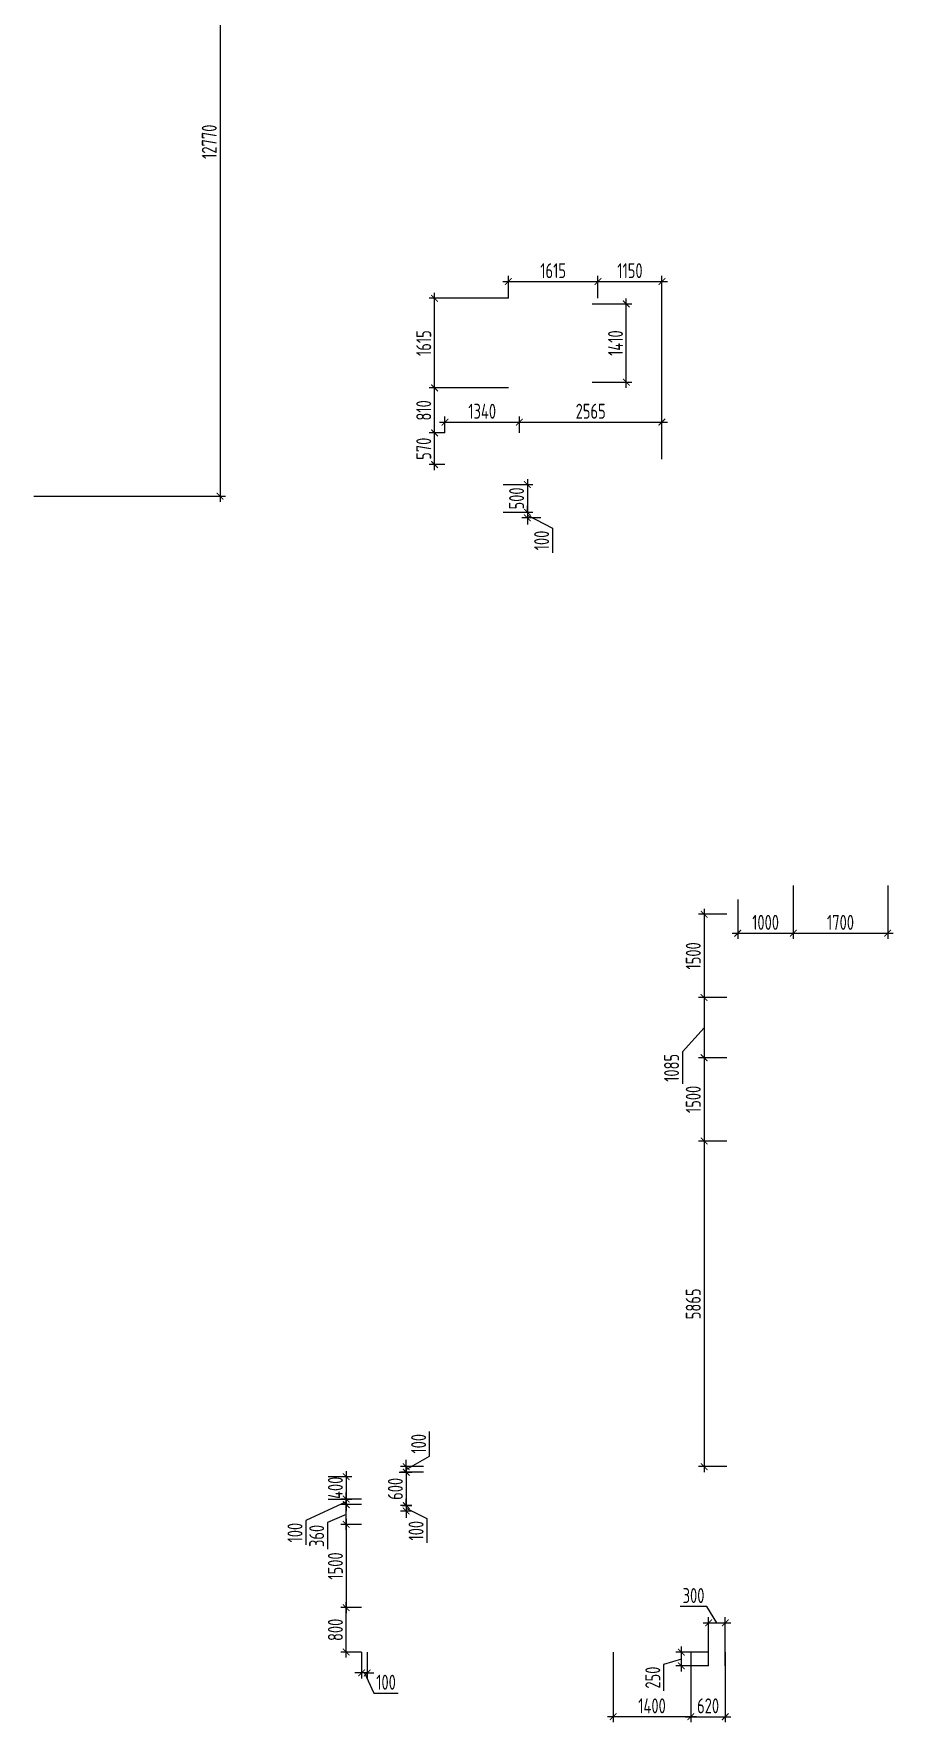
# Model space of a CAD drawing. Header units: millimetres. Extents: x -350007 to 536090, y -888 to 198380.
# Drawn here: x 195355 to 210836, y 60192 to 90606 of the extents above; entities that cross this region are included whole.
import ezdxf

# ---------------------------------------------------------------- set-up
doc = ezdxf.new("R2010")
doc.units = ezdxf.units.MM
doc.layers.add('АР_Размеры нов.', color=15, linetype='Continuous', lineweight=0)
doc.styles.add('ISOCPEUR', font='isocpeur.ttf', dxfattribs={"width": 0.7})
doc.dimstyles.new('R_100', dxfattribs={"dimtxt": 270, "dimasz": 120, "dimexe": 100, "dimexo": 0, "dimgap": 60, "dimtad": 1, "dimdec": 0, "dimrnd": 5, "dimzin": 0, "dimdsep": 46, "dimtxsty": 'ISOCPEUR', "dimblk": 'ARCHTICK', "dimcen": 0, "dimdle": 100, "dimclrd": 256, "dimclre": 256, "dimclrt": 256, "dimadec": 0, "dimazin": 0, "dimtfac": 2, "dimtdec": 0, "dimtofl": 0, "dimtmove": 1, "dimatfit": 3, "dimfxl": 1, "dimtvp": 3, "dimtolj": 1, "dimtzin": 0, "dimarcsym": 0})

# ---------------------------------------------------------------- blocks, each defined once
blk = doc.blocks.new('_ArchTick')
at = {"color": 0, "linetype": 'ByBlock', "const_width": 0.15}
blk.add_lwpolyline([(-0.5, -0.5), (0.5, 0.5)], dxfattribs=at)
blk = doc.blocks.new('*D2573')
at = {"layer": 'АР_Размеры нов.', "lineweight": -2, "ltscale": 100, "transparency": 16777216}
for p, q in [((209036, 75266), (209036, 74305)), ((210736, 75266), (210736, 74305)), ((208936, 74405), (210836, 74405))]:
    blk.add_line(p, q, dxfattribs=at)
at = {"layer": 'АР_Размеры нов.', "lineweight": -2, "ltscale": 100, "transparency": 16777216, "xscale": 120, "yscale": 120, "zscale": 120, "rotation": 180}
blk.add_blockref('_ArchTick', (209036, 74405), dxfattribs=at)
at = {"layer": 'АР_Размеры нов.', "lineweight": -2, "ltscale": 100, "transparency": 16777216, "xscale": 120, "yscale": 120, "zscale": 120}
blk.add_blockref('_ArchTick', (210736, 74405), dxfattribs=at)
at = {"layer": 'АР_Размеры нов.', "ltscale": 100, "transparency": 16777216, "insert": (209886, 74600), "char_height": 270, "attachment_point": 5, "style": 'ISOCPEUR'}
blk.add_mtext('\\A1;1700', dxfattribs=at)
blk = doc.blocks.new('*D2634')
at = {"layer": 'АР_Размеры нов.', "lineweight": -2, "ltscale": 100, "transparency": 16777216}
for p, q in [((207836, 72161), (207329, 72161)), ((207429, 72261), (207429, 70561)), ((207836, 70661), (207329, 70661))]:
    blk.add_line(p, q, dxfattribs=at)
at = {"layer": 'АР_Размеры нов.', "lineweight": -2, "ltscale": 100, "transparency": 16777216, "xscale": 120, "yscale": 120, "zscale": 120}
for p, rotation in [((207429, 72161), 90), ((207429, 70661), 270)]:
    blk.add_blockref('_ArchTick', p, dxfattribs=dict(at, rotation=rotation))
at = {"layer": 'АР_Размеры нов.', "ltscale": 100, "transparency": 16777216, "insert": (207234, 71411), "char_height": 270, "attachment_point": 5, "rotation": 90, "style": 'ISOCPEUR'}
blk.add_mtext('\\A1;1500', dxfattribs=at)
blk = doc.blocks.new('*D2635')
at = {"layer": 'АР_Размеры нов.', "lineweight": -2, "ltscale": 100, "transparency": 16777216}
for p, q in [((207429, 74846), (207429, 73146)), ((207836, 74746), (207329, 74746)), ((207836, 73246), (207329, 73246))]:
    blk.add_line(p, q, dxfattribs=at)
at = {"layer": 'АР_Размеры нов.', "lineweight": -2, "ltscale": 100, "transparency": 16777216, "xscale": 120, "yscale": 120, "zscale": 120}
for p, rotation in [((207429, 74746), 90), ((207429, 73246), 270)]:
    blk.add_blockref('_ArchTick', p, dxfattribs=dict(at, rotation=rotation))
at = {"layer": 'АР_Размеры нов.', "ltscale": 100, "transparency": 16777216, "insert": (207234, 73996), "char_height": 270, "attachment_point": 5, "rotation": 90, "style": 'ISOCPEUR'}
blk.add_mtext('\\A1;1500', dxfattribs=at)
blk = doc.blocks.new('*D2636')
at = {"layer": 'АР_Размеры нов.', "lineweight": -2, "ltscale": 100, "transparency": 16777216}
for p, q in [((201261, 63756), (200883, 63756)), ((200983, 63856), (200983, 62156)), ((201261, 62256), (200883, 62256))]:
    blk.add_line(p, q, dxfattribs=at)
at = {"layer": 'АР_Размеры нов.', "lineweight": -2, "ltscale": 100, "transparency": 16777216, "xscale": 120, "yscale": 120, "zscale": 120}
for p, rotation in [((200983, 63756), 90), ((200983, 62256), 270)]:
    blk.add_blockref('_ArchTick', p, dxfattribs=dict(at, rotation=rotation))
at = {"layer": 'АР_Размеры нов.', "ltscale": 100, "transparency": 16777216, "insert": (200788, 63006), "char_height": 270, "attachment_point": 5, "rotation": 90, "style": 'ISOCPEUR'}
blk.add_mtext('\\A1;1500', dxfattribs=at)
blk = doc.blocks.new('*D2703')
at = {"layer": 'АР_Размеры нов.', "lineweight": -2, "ltscale": 100, "transparency": 16777216}
for p, q in [((208036, 75014), (208036, 74305)), ((209036, 75046), (209036, 74305)), ((207936, 74405), (209136, 74405))]:
    blk.add_line(p, q, dxfattribs=at)
at = {"layer": 'АР_Размеры нов.', "lineweight": -2, "ltscale": 100, "transparency": 16777216, "xscale": 120, "yscale": 120, "zscale": 120, "rotation": 180}
blk.add_blockref('_ArchTick', (208036, 74405), dxfattribs=at)
at = {"layer": 'АР_Размеры нов.', "lineweight": -2, "ltscale": 100, "transparency": 16777216, "xscale": 120, "yscale": 120, "zscale": 120}
blk.add_blockref('_ArchTick', (209036, 74405), dxfattribs=at)
at = {"layer": 'АР_Размеры нов.', "ltscale": 100, "transparency": 16777216, "insert": (208536, 74600), "char_height": 270, "attachment_point": 5, "style": 'ISOCPEUR'}
blk.add_mtext('\\A1;1000', dxfattribs=at)
blk = doc.blocks.new('*D2713')
at = {"layer": 'АР_Размеры нов.', "lineweight": -2, "ltscale": 100, "transparency": 16777216}
for p, q in [((200983, 63656), (200983, 64213)), ((200983, 63935), (200646, 63787)), ((201261, 64113), (200883, 64113)), ((200646, 63787), (200646, 63308)), ((201261, 63756), (200883, 63756))]:
    blk.add_line(p, q, dxfattribs=at)
at = {"layer": 'АР_Размеры нов.', "lineweight": -2, "ltscale": 100, "transparency": 16777216, "xscale": 120, "yscale": 120, "zscale": 120}
for p, rotation in [((200983, 64113), 90), ((200983, 63756), 270)]:
    blk.add_blockref('_ArchTick', p, dxfattribs=dict(at, rotation=rotation))
at = {"layer": 'АР_Размеры нов.', "ltscale": 100, "transparency": 16777216, "insert": (200451, 63548), "char_height": 270, "attachment_point": 5, "rotation": 90, "style": 'ISOCPEUR'}
blk.add_mtext('\\A1;360', dxfattribs=at)
blk = doc.blocks.new('*D2164')
at = {"layer": 'АР_Размеры нов.', "lineweight": -2, "ltscale": 100, "transparency": 16777216}
for p, q in [((205791, 61456), (205791, 60192)), ((207191, 61456), (207191, 60192)), ((207291, 60292), (205691, 60292))]:
    blk.add_line(p, q, dxfattribs=at)
at = {"layer": 'АР_Размеры нов.', "lineweight": -2, "ltscale": 100, "transparency": 16777216, "xscale": 120, "yscale": 120, "zscale": 120, "rotation": 180}
blk.add_blockref('_ArchTick', (205791, 60292), dxfattribs=at)
at = {"layer": 'АР_Размеры нов.', "lineweight": -2, "ltscale": 100, "transparency": 16777216, "xscale": 120, "yscale": 120, "zscale": 120}
blk.add_blockref('_ArchTick', (207191, 60292), dxfattribs=at)
at = {"layer": 'АР_Размеры нов.', "ltscale": 100, "transparency": 16777216, "insert": (206491, 60487), "char_height": 270, "attachment_point": 5, "style": 'ISOCPEUR'}
blk.add_mtext('\\A1;1400', dxfattribs=at)
blk = doc.blocks.new('*D2165')
at = {"layer": 'АР_Размеры нов.', "lineweight": -2, "ltscale": 100, "transparency": 16777216}
for p, q in [((200983, 61356), (200983, 62356)), ((201261, 62256), (200883, 62256)), ((201261, 61456), (200883, 61456))]:
    blk.add_line(p, q, dxfattribs=at)
at = {"layer": 'АР_Размеры нов.', "lineweight": -2, "ltscale": 100, "transparency": 16777216, "xscale": 120, "yscale": 120, "zscale": 120}
for p, rotation in [((200983, 62256), 90), ((200983, 61456), 270)]:
    blk.add_blockref('_ArchTick', p, dxfattribs=dict(at, rotation=rotation))
at = {"layer": 'АР_Размеры нов.', "ltscale": 100, "transparency": 16777216, "insert": (200788, 61856), "char_height": 270, "attachment_point": 5, "rotation": 90, "style": 'ISOCPEUR'}
blk.add_mtext('\\A1;800', dxfattribs=at)
blk = doc.blocks.new('*D2166')
at = {"layer": 'АР_Размеры нов.', "lineweight": -2, "ltscale": 100, "transparency": 16777216}
for p, q in [((207835, 70661), (207329, 70661)), ((207429, 70761), (207429, 64696)), ((207836, 64796), (207329, 64796))]:
    blk.add_line(p, q, dxfattribs=at)
at = {"layer": 'АР_Размеры нов.', "lineweight": -2, "ltscale": 100, "transparency": 16777216, "xscale": 120, "yscale": 120, "zscale": 120}
for p, rotation in [((207429, 70661), 90), ((207429, 64796), 270)]:
    blk.add_blockref('_ArchTick', p, dxfattribs=dict(at, rotation=rotation))
at = {"layer": 'АР_Размеры нов.', "ltscale": 100, "transparency": 16777216, "insert": (207234, 67728), "char_height": 270, "attachment_point": 5, "rotation": 90, "style": 'ISOCPEUR'}
blk.add_mtext('\\A1;5865', dxfattribs=at)
blk = doc.blocks.new('*D2167')
at = {"layer": 'АР_Размеры нов.', "lineweight": -2, "ltscale": 100, "transparency": 16777216}
for p, q in [((207191, 61456), (207191, 60192)), ((207811, 61456), (207811, 60192)), ((207091, 60292), (207911, 60292))]:
    blk.add_line(p, q, dxfattribs=at)
at = {"layer": 'АР_Размеры нов.', "lineweight": -2, "ltscale": 100, "transparency": 16777216, "xscale": 120, "yscale": 120, "zscale": 120, "rotation": 180}
blk.add_blockref('_ArchTick', (207191, 60292), dxfattribs=at)
at = {"layer": 'АР_Размеры нов.', "lineweight": -2, "ltscale": 100, "transparency": 16777216, "xscale": 120, "yscale": 120, "zscale": 120}
blk.add_blockref('_ArchTick', (207811, 60292), dxfattribs=at)
at = {"layer": 'АР_Размеры нов.', "ltscale": 100, "transparency": 16777216, "insert": (207501, 60487), "char_height": 270, "attachment_point": 5, "style": 'ISOCPEUR'}
blk.add_mtext('\\A1;620', dxfattribs=at)
blk = doc.blocks.new('*D2168')
at = {"layer": 'АР_Размеры нов.', "lineweight": -2, "ltscale": 500, "transparency": 16777216}
for p, q in [((202063, 64796), (202063, 63996)), ((201934, 64696), (202163, 64696)), ((201993, 64096), (202163, 64096))]:
    blk.add_line(p, q, dxfattribs=at)
at = {"layer": 'АР_Размеры нов.', "lineweight": -2, "ltscale": 500, "transparency": 16777216, "xscale": 120, "yscale": 120, "zscale": 120}
for p, rotation in [((202063, 64696), 90), ((202063, 64096), 270)]:
    blk.add_blockref('_ArchTick', p, dxfattribs=dict(at, rotation=rotation))
at = {"layer": 'АР_Размеры нов.', "lineweight": 13, "ltscale": 500, "transparency": 16777216, "insert": (201868, 64396), "char_height": 270, "attachment_point": 5, "rotation": 90, "style": 'ISOCPEUR'}
blk.add_mtext('\\A1;600', dxfattribs=at)
blk = doc.blocks.new('*D2169')
at = {"layer": 'АР_Размеры нов.', "lineweight": -2, "ltscale": 500, "transparency": 16777216}
for p, q in [((207511, 61456), (206919, 61456)), ((207019, 61106), (207019, 61556)), ((207019, 61331), (206700, 61235)), ((206700, 61235), (206700, 60756)), ((207511, 61206), (206919, 61206))]:
    blk.add_line(p, q, dxfattribs=at)
at = {"layer": 'АР_Размеры нов.', "lineweight": -2, "ltscale": 500, "transparency": 16777216, "xscale": 120, "yscale": 120, "zscale": 120}
for p, rotation in [((207019, 61456), 90), ((207019, 61206), 270)]:
    blk.add_blockref('_ArchTick', p, dxfattribs=dict(at, rotation=rotation))
at = {"layer": 'АР_Размеры нов.', "lineweight": 13, "ltscale": 500, "transparency": 16777216, "insert": (206505, 60996), "char_height": 270, "attachment_point": 5, "rotation": 90, "style": 'ISOCPEUR'}
blk.add_mtext('\\A1;250', dxfattribs=at)
blk = doc.blocks.new('*D2170')
at = {"layer": 'АР_Размеры нов.', "lineweight": -2, "ltscale": 500, "transparency": 16777216}
for p, q in [((207479, 62279), (207000, 62279)), ((207661, 61983), (207479, 62279)), ((207511, 61206), (207511, 62083)), ((207811, 61206), (207811, 62083)), ((207411, 61983), (207911, 61983))]:
    blk.add_line(p, q, dxfattribs=at)
at = {"layer": 'АР_Размеры нов.', "lineweight": -2, "ltscale": 500, "transparency": 16777216, "xscale": 120, "yscale": 120, "zscale": 120, "rotation": 180}
blk.add_blockref('_ArchTick', (207511, 61983), dxfattribs=at)
at = {"layer": 'АР_Размеры нов.', "lineweight": -2, "ltscale": 500, "transparency": 16777216, "xscale": 120, "yscale": 120, "zscale": 120}
blk.add_blockref('_ArchTick', (207811, 61983), dxfattribs=at)
at = {"layer": 'АР_Размеры нов.', "lineweight": 13, "ltscale": 500, "transparency": 16777216, "insert": (207239, 62474), "char_height": 270, "attachment_point": 5, "style": 'ISOCPEUR'}
blk.add_mtext('\\A1;300', dxfattribs=at)
blk = doc.blocks.new('*D2171')
at = {"layer": 'АР_Размеры нов.', "lineweight": -2, "ltscale": 500, "transparency": 16777216}
for p, q in [((200659, 64616), (201083, 64616)), ((200983, 64716), (200983, 64113)), ((200659, 64213), (201083, 64213))]:
    blk.add_line(p, q, dxfattribs=at)
at = {"layer": 'АР_Размеры нов.', "lineweight": -2, "ltscale": 500, "transparency": 16777216, "xscale": 120, "yscale": 120, "zscale": 120}
for p, rotation in [((200983, 64616), 90), ((200983, 64213), 270)]:
    blk.add_blockref('_ArchTick', p, dxfattribs=dict(at, rotation=rotation))
at = {"layer": 'АР_Размеры нов.', "lineweight": 13, "ltscale": 500, "transparency": 16777216, "insert": (200788, 64415), "char_height": 270, "attachment_point": 5, "rotation": 90, "style": 'ISOCPEUR'}
blk.add_mtext('\\A1;400', dxfattribs=at)
blk = doc.blocks.new('*D2172')
at = {"layer": 'АР_Размеры нов.', "lineweight": -2, "ltscale": 500, "transparency": 16777216}
for p, q in [((202063, 64096), (202063, 64216)), ((202163, 64096), (201963, 64096)), ((202163, 63996), (201963, 63996)), ((202063, 64096), (202063, 63996)), ((202063, 64046), (202436, 63863)), ((202063, 63996), (202063, 63876)), ((202436, 63863), (202436, 63422))]:
    blk.add_line(p, q, dxfattribs=at)
at = {"layer": 'АР_Размеры нов.', "lineweight": -2, "ltscale": 500, "transparency": 16777216, "xscale": 120, "yscale": 120, "zscale": 120}
for p, rotation in [((202063, 64096), 270), ((202063, 63996), 90)]:
    blk.add_blockref('_ArchTick', p, dxfattribs=dict(at, rotation=rotation))
at = {"layer": 'АР_Размеры нов.', "lineweight": 13, "ltscale": 500, "transparency": 16777216, "insert": (202241, 63642), "char_height": 270, "attachment_point": 5, "rotation": 90, "style": 'ISOCPEUR'}
blk.add_mtext('\\A1;100', dxfattribs=at)
blk = doc.blocks.new('*D2173')
at = {"layer": 'АР_Размеры нов.', "lineweight": -2, "ltscale": 500, "transparency": 16777216}
for p, q in [((202482, 64987), (202482, 65428)), ((202374, 64796), (201963, 64796)), ((202063, 64746), (202482, 64987)), ((202063, 64796), (202063, 64916)), ((202063, 64696), (202063, 64796)), ((202374, 64696), (201963, 64696)), ((202063, 64696), (202063, 64576))]:
    blk.add_line(p, q, dxfattribs=at)
at = {"layer": 'АР_Размеры нов.', "lineweight": -2, "ltscale": 500, "transparency": 16777216, "xscale": 120, "yscale": 120, "zscale": 120}
for p, rotation in [((202063, 64796), 270), ((202063, 64696), 90)]:
    blk.add_blockref('_ArchTick', p, dxfattribs=dict(at, rotation=rotation))
at = {"layer": 'АР_Размеры нов.', "lineweight": 13, "ltscale": 500, "transparency": 16777216, "insert": (202287, 65208), "char_height": 270, "attachment_point": 5, "rotation": 90, "style": 'ISOCPEUR'}
blk.add_mtext('\\A1;100', dxfattribs=at)
blk = doc.blocks.new('*D2174')
at = {"layer": 'АР_Размеры нов.', "lineweight": -2, "ltscale": 500, "transparency": 16777216}
for p, q in [((207429, 73346), (207429, 72061)), ((207836, 73246), (207329, 73246)), ((207429, 72703), (207038, 72265)), ((207038, 72265), (207038, 71692)), ((207836, 72161), (207329, 72161))]:
    blk.add_line(p, q, dxfattribs=at)
at = {"layer": 'АР_Размеры нов.', "lineweight": -2, "ltscale": 500, "transparency": 16777216, "xscale": 120, "yscale": 120, "zscale": 120}
for p, rotation in [((207429, 73246), 90), ((207429, 72161), 270)]:
    blk.add_blockref('_ArchTick', p, dxfattribs=dict(at, rotation=rotation))
at = {"layer": 'АР_Размеры нов.', "lineweight": 13, "ltscale": 500, "transparency": 16777216, "insert": (206843, 71979), "char_height": 270, "attachment_point": 5, "rotation": 90, "style": 'ISOCPEUR'}
blk.add_mtext('\\A1;1085', dxfattribs=at)
blk = doc.blocks.new('*D2175')
at = {"layer": 'АР_Размеры нов.', "lineweight": -2, "ltscale": 500, "transparency": 16777216}
for p, q in [((201261, 64213), (200883, 64213)), ((200983, 64213), (200983, 64333)), ((200983, 64213), (200983, 64113)), ((200983, 64163), (200255, 63828)), ((201261, 64113), (200883, 64113)), ((200983, 64113), (200983, 63993)), ((200255, 63828), (200255, 63387))]:
    blk.add_line(p, q, dxfattribs=at)
at = {"layer": 'АР_Размеры нов.', "lineweight": -2, "ltscale": 500, "transparency": 16777216, "xscale": 120, "yscale": 120, "zscale": 120}
for p, rotation in [((200983, 64213), 270), ((200983, 64113), 90)]:
    blk.add_blockref('_ArchTick', p, dxfattribs=dict(at, rotation=rotation))
at = {"layer": 'АР_Размеры нов.', "lineweight": 13, "ltscale": 500, "transparency": 16777216, "insert": (200060, 63607), "char_height": 270, "attachment_point": 5, "rotation": 90, "style": 'ISOCPEUR'}
blk.add_mtext('\\A1;100', dxfattribs=at)
blk = doc.blocks.new('*D2474')
at = {"layer": 'АР_Размеры нов.', "lineweight": -2, "ltscale": 500, "transparency": 16777216}
for p, q in [((201261, 61456), (201261, 60981)), ((201361, 61456), (201361, 60981)), ((201261, 61081), (201141, 61081)), ((201361, 61081), (201261, 61081)), ((201311, 61081), (201479, 60718)), ((201361, 61081), (201481, 61081)), ((201479, 60718), (201920, 60718))]:
    blk.add_line(p, q, dxfattribs=at)
at = {"layer": 'АР_Размеры нов.', "lineweight": -2, "ltscale": 500, "transparency": 16777216, "xscale": 120, "yscale": 120, "zscale": 120}
blk.add_blockref('_ArchTick', (201261, 61081), dxfattribs=at)
at = {"layer": 'АР_Размеры нов.', "lineweight": -2, "ltscale": 500, "transparency": 16777216, "xscale": 120, "yscale": 120, "zscale": 120, "rotation": 180}
blk.add_blockref('_ArchTick', (201361, 61081), dxfattribs=at)
at = {"layer": 'АР_Размеры нов.', "lineweight": 13, "ltscale": 500, "transparency": 16777216, "insert": (201700, 60913), "char_height": 270, "attachment_point": 5, "style": 'ISOCPEUR'}
blk.add_mtext('\\A1;100', dxfattribs=at)
blk = doc.blocks.new('*D4578')
at = {"layer": 'АР_Размеры нов.', "lineweight": -2, "transparency": 16777216}
for p, q in [((203811, 82486), (204346, 82486)), ((204246, 82586), (204246, 81886)), ((203811, 81986), (204346, 81986))]:
    blk.add_line(p, q, dxfattribs=at)
at = {"layer": 'АР_Размеры нов.', "lineweight": -2, "transparency": 16777216, "xscale": 120, "yscale": 120, "zscale": 120}
for p, rotation in [((204246, 82486), 90), ((204246, 81986), 270)]:
    blk.add_blockref('_ArchTick', p, dxfattribs=dict(at, rotation=rotation))
at = {"layer": 'АР_Размеры нов.', "transparency": 16777216, "insert": (204051, 82236), "char_height": 270, "attachment_point": 5, "rotation": 90, "style": 'ISOCPEUR'}
blk.add_mtext('\\A1;500', dxfattribs=at)
blk = doc.blocks.new('*D4579')
at = {"layer": 'АР_Размеры нов.', "lineweight": -2, "transparency": 16777216}
for p, q in [((203811, 81986), (204346, 81986)), ((204489, 81886), (204146, 81886)), ((204246, 81986), (204246, 82106)), ((204246, 81986), (204246, 81886)), ((204246, 81936), (204697, 81700)), ((204246, 81886), (204246, 81766)), ((204697, 81700), (204697, 81258))]:
    blk.add_line(p, q, dxfattribs=at)
at = {"layer": 'АР_Размеры нов.', "lineweight": -2, "transparency": 16777216, "xscale": 120, "yscale": 120, "zscale": 120}
for p, rotation in [((204246, 81986), 270), ((204246, 81886), 90)]:
    blk.add_blockref('_ArchTick', p, dxfattribs=dict(at, rotation=rotation))
at = {"layer": 'АР_Размеры нов.', "transparency": 16777216, "insert": (204502, 81479), "char_height": 270, "attachment_point": 5, "rotation": 90, "style": 'ISOCPEUR'}
blk.add_mtext('\\A1;100', dxfattribs=at)
blk = doc.blocks.new('*D4734')
at = {"layer": 'АР_Размеры нов.', "lineweight": -2, "transparency": 16777216}
for p, q in [((202762, 83417), (202474, 83417)), ((202574, 82746), (202574, 83517)), ((202762, 82846), (202474, 82846))]:
    blk.add_line(p, q, dxfattribs=at)
at = {"layer": 'АР_Размеры нов.', "lineweight": -2, "transparency": 16777216, "xscale": 120, "yscale": 120, "zscale": 120}
for p, rotation in [((202574, 83417), 90), ((202574, 82846), 270)]:
    blk.add_blockref('_ArchTick', p, dxfattribs=dict(at, rotation=rotation))
at = {"layer": 'АР_Размеры нов.', "transparency": 16777216, "insert": (202379, 83131), "char_height": 270, "attachment_point": 5, "rotation": 90, "style": 'ISOCPEUR'}
blk.add_mtext('\\A1;570', dxfattribs=at)
blk = doc.blocks.new('*D4735')
at = {"layer": 'АР_Размеры нов.', "lineweight": -2, "transparency": 16777216}
for p, q in [((202762, 83417), (202762, 83712)), ((204102, 83417), (204102, 83712)), ((202662, 83612), (204202, 83612))]:
    blk.add_line(p, q, dxfattribs=at)
at = {"layer": 'АР_Размеры нов.', "lineweight": -2, "transparency": 16777216, "xscale": 120, "yscale": 120, "zscale": 120, "rotation": 180}
blk.add_blockref('_ArchTick', (202762, 83612), dxfattribs=at)
at = {"layer": 'АР_Размеры нов.', "lineweight": -2, "transparency": 16777216, "xscale": 120, "yscale": 120, "zscale": 120}
blk.add_blockref('_ArchTick', (204102, 83612), dxfattribs=at)
at = {"layer": 'АР_Размеры нов.', "transparency": 16777216, "insert": (203432, 83807), "char_height": 270, "attachment_point": 5, "style": 'ISOCPEUR'}
blk.add_mtext('\\A1;1340', dxfattribs=at)
blk = doc.blocks.new('*D4736')
at = {"layer": 'АР_Размеры нов.', "lineweight": -2, "transparency": 16777216}
for p, q in [((204102, 83417), (204102, 83712)), ((206669, 82946), (206669, 83712)), ((204002, 83612), (206769, 83612))]:
    blk.add_line(p, q, dxfattribs=at)
at = {"layer": 'АР_Размеры нов.', "lineweight": -2, "transparency": 16777216, "xscale": 120, "yscale": 120, "zscale": 120, "rotation": 180}
blk.add_blockref('_ArchTick', (204102, 83612), dxfattribs=at)
at = {"layer": 'АР_Размеры нов.', "lineweight": -2, "transparency": 16777216, "xscale": 120, "yscale": 120, "zscale": 120}
blk.add_blockref('_ArchTick', (206669, 83612), dxfattribs=at)
at = {"layer": 'АР_Размеры нов.', "transparency": 16777216, "insert": (205386, 83807), "char_height": 270, "attachment_point": 5, "style": 'ISOCPEUR'}
blk.add_mtext('\\A1;2565', dxfattribs=at)
blk = doc.blocks.new('*D4737')
at = {"layer": 'АР_Размеры нов.', "lineweight": -2, "transparency": 16777216}
for p, q in [((202574, 83317), (202574, 84328)), ((203904, 84228), (202474, 84228)), ((202762, 83417), (202474, 83417))]:
    blk.add_line(p, q, dxfattribs=at)
at = {"layer": 'АР_Размеры нов.', "lineweight": -2, "transparency": 16777216, "xscale": 120, "yscale": 120, "zscale": 120}
for p, rotation in [((202574, 84228), 90), ((202574, 83417), 270)]:
    blk.add_blockref('_ArchTick', p, dxfattribs=dict(at, rotation=rotation))
at = {"layer": 'АР_Размеры нов.', "transparency": 16777216, "insert": (202379, 83822), "char_height": 270, "attachment_point": 5, "rotation": 90, "style": 'ISOCPEUR'}
blk.add_mtext('\\A1;810', dxfattribs=at)
blk = doc.blocks.new('*D4748')
at = {"layer": 'АР_Размеры нов.', "lineweight": -2, "transparency": 16777216}
for p, q in [((203904, 85841), (202474, 85841)), ((202574, 84128), (202574, 85941)), ((203904, 84228), (202474, 84228))]:
    blk.add_line(p, q, dxfattribs=at)
at = {"layer": 'АР_Размеры нов.', "lineweight": -2, "transparency": 16777216, "xscale": 120, "yscale": 120, "zscale": 120}
for p, rotation in [((202574, 85841), 90), ((202574, 84228), 270)]:
    blk.add_blockref('_ArchTick', p, dxfattribs=dict(at, rotation=rotation))
at = {"layer": 'АР_Размеры нов.', "transparency": 16777216, "insert": (202379, 85034), "char_height": 270, "attachment_point": 5, "rotation": 90, "style": 'ISOCPEUR'}
blk.add_mtext('\\A1;1615', dxfattribs=at)
blk = doc.blocks.new('*D4749')
at = {"layer": 'АР_Размеры нов.', "lineweight": -2, "transparency": 16777216}
for p, q in [((203804, 86144), (205617, 86144)), ((203904, 85841), (203904, 86244)), ((205517, 85841), (205517, 86244))]:
    blk.add_line(p, q, dxfattribs=at)
at = {"layer": 'АР_Размеры нов.', "lineweight": -2, "transparency": 16777216, "xscale": 120, "yscale": 120, "zscale": 120, "rotation": 180}
blk.add_blockref('_ArchTick', (203904, 86144), dxfattribs=at)
at = {"layer": 'АР_Размеры нов.', "lineweight": -2, "transparency": 16777216, "xscale": 120, "yscale": 120, "zscale": 120}
blk.add_blockref('_ArchTick', (205517, 86144), dxfattribs=at)
at = {"layer": 'АР_Размеры нов.', "transparency": 16777216, "insert": (204710, 86339), "char_height": 270, "attachment_point": 5, "style": 'ISOCPEUR'}
blk.add_mtext('\\A1;1615', dxfattribs=at)
blk = doc.blocks.new('*D4750')
at = {"layer": 'АР_Размеры нов.', "lineweight": -2, "transparency": 16777216}
for p, q in [((205417, 86144), (206769, 86144)), ((205517, 85841), (205517, 86244)), ((206669, 82946), (206669, 86244))]:
    blk.add_line(p, q, dxfattribs=at)
at = {"layer": 'АР_Размеры нов.', "lineweight": -2, "transparency": 16777216, "xscale": 120, "yscale": 120, "zscale": 120, "rotation": 180}
blk.add_blockref('_ArchTick', (205517, 86144), dxfattribs=at)
at = {"layer": 'АР_Размеры нов.', "lineweight": -2, "transparency": 16777216, "xscale": 120, "yscale": 120, "zscale": 120}
blk.add_blockref('_ArchTick', (206669, 86144), dxfattribs=at)
at = {"layer": 'АР_Размеры нов.', "transparency": 16777216, "insert": (206093, 86339), "char_height": 270, "attachment_point": 5, "style": 'ISOCPEUR'}
blk.add_mtext('\\A1;1150', dxfattribs=at)
blk = doc.blocks.new('*D4751')
at = {"layer": 'АР_Размеры нов.', "lineweight": -2, "transparency": 16777216}
for p, q in [((206028, 84229), (206028, 85839)), ((205415, 85739), (206128, 85739)), ((205415, 84329), (206128, 84329))]:
    blk.add_line(p, q, dxfattribs=at)
at = {"layer": 'АР_Размеры нов.', "lineweight": -2, "transparency": 16777216, "xscale": 120, "yscale": 120, "zscale": 120}
for p, rotation in [((206028, 85739), 90), ((206028, 84329), 270)]:
    blk.add_blockref('_ArchTick', p, dxfattribs=dict(at, rotation=rotation))
at = {"layer": 'АР_Размеры нов.', "transparency": 16777216, "insert": (205833, 85034), "char_height": 270, "attachment_point": 5, "rotation": 90, "style": 'ISOCPEUR'}
blk.add_mtext('\\A1;1410', dxfattribs=at)
blk = doc.blocks.new('*D4752')
at = {"layer": 'АР_Размеры нов.', "lineweight": -2, "transparency": 16777216}
for p, q in [((195355, 95046), (198811, 95046)), ((198711, 95146), (198711, 82176)), ((195355, 82276), (198811, 82276))]:
    blk.add_line(p, q, dxfattribs=at)
at = {"layer": 'АР_Размеры нов.', "lineweight": -2, "transparency": 16777216, "xscale": 120, "yscale": 120, "zscale": 120}
for p, rotation in [((198711, 95046), 90), ((198711, 82276), 270)]:
    blk.add_blockref('_ArchTick', p, dxfattribs=dict(at, rotation=rotation))
at = {"layer": 'АР_Размеры нов.', "transparency": 16777216, "insert": (198516, 88661), "char_height": 270, "attachment_point": 5, "rotation": 90, "style": 'ISOCPEUR'}
blk.add_mtext('\\A1;12770', dxfattribs=at)

msp = doc.modelspace()

# ---------------------------------------------------------------- dimensions: what is measured, and where the dimension line sits
at = {"layer": 'АР_Размеры нов.'}
for base, p1, p2, picture, middle in [((198711, 82275.7), (195355, 95046), (195355, 82275.7), '*D4752', (198516, 88660.9)), ((202574.1, 85840.7), (203903.9, 84227.7), (203903.9, 85840.7), '*D4748', (202379.1, 85034.2)), ((206027.7, 85739.2), (205415.4, 84329.2), (205415.4, 85739.2), '*D4751', (205832.7, 85034.2)), ((202574.1278, 84227.6848), (202761.7117, 83417.2006), (203903.9318, 84227.6848), '*D4737', (202379.1278, 83822.4427)), ((202574.1278, 83417.2006), (202761.7117, 82845.6816), (202761.7117, 83417.2006), '*D4734', (202379.1278, 83131.4411)), ((204246.4, 81986.1), (203810.9, 82485.7), (203810.9, 81986.1), '*D4578', (204051.4, 82235.9))]:
    dim = msp.add_linear_dim(base=base, p1=p1, p2=p2, angle=90, dimstyle='R_100', override={"dimpost": '\\X'}, dxfattribs=at)
    dim.commit()
    dim.dimension.update_dxf_attribs({"geometry": picture, "text_midpoint": middle})
for base, p1, p2, picture, middle in [((205516.9, 86143.9), (203903.9, 85840.7), (205516.9, 85840.7), '*D4749', (204710.4, 86338.9)), ((206669.2, 86143.9), (205516.9, 85840.7), (206669.2, 82945.7), '*D4750', (206093.1, 86338.9)), ((204102, 83612), (202761.7, 83417.2), (204102, 83417.2), '*D4735', (203431.9, 83807)), ((206669.2, 83612), (204102, 83417.2), (206669.2, 82945.7), '*D4736', (205385.6, 83807))]:
    dim = msp.add_linear_dim(base=base, p1=p1, p2=p2, dimstyle='R_100', override={"dimpost": '\\X'}, dxfattribs=at)
    dim.commit()
    dim.dimension.update_dxf_attribs({"geometry": picture, "text_midpoint": middle})
dim = msp.add_linear_dim(base=(204246.4, 81886.1), p1=(203810.9, 81986.1), p2=(204488.8, 81886.1), angle=90, dimstyle='R_100', override={"dimpost": '\\X'}, dxfattribs=at)
dim.commit()
dim.dimension.update_dxf_attribs({"geometry": '*D4579', "text_midpoint": (204697.5, 81639.7), "dimtype": 160})
at = {"layer": 'АР_Размеры нов.', "ltscale": 100}
for base, p1, p2, override, picture, middle in [((210735.6, 74405.3), (209035.6, 75265.7), (210735.6, 75265.7), {"dimpost": '\\X', "dimfxl": 2.5, "dimarcsym": 1}, '*D2573', (209885.6, 74600.3)), ((205790.6, 60292.2), (207190.6, 61455.7), (205790.6, 61455.7), {"dimpost": '\\X', "dimfxl": 2.5, "dimarcsym": 2}, '*D2164', (206490.6, 60487.2)), ((207810.6, 60292.2), (207190.6, 61455.7), (207810.6, 61455.7), {"dimpost": '\\X', "dimfxl": 2.5, "dimarcsym": 2}, '*D2167', (207500.6, 60487.2))]:
    dim = msp.add_linear_dim(base=base, p1=p1, p2=p2, dimstyle='R_100', override=override, dxfattribs=at)
    dim.commit()
    dim.dimension.update_dxf_attribs({"geometry": picture, "text_midpoint": middle})
for base, p1, p2, picture, middle in [((207429.3, 73245.8), (207835.6, 74745.8), (207835.6, 73245.8), '*D2635', (207234.3, 73995.8)), ((207429.3, 70660.7), (207835.6, 72160.7), (207835.6, 70660.7), '*D2634', (207234.3, 71410.7)), ((207429.3, 64795.7), (207835.3, 70660.7), (207835.6, 64795.7), '*D2166', (207234.3, 67728.2)), ((200982.9, 62255.7), (201260.6, 63755.7), (201260.6, 62255.7), '*D2636', (200787.9, 63005.7)), ((200982.9, 62255.7), (201260.6, 61455.7), (201260.6, 62255.7), '*D2165', (200787.9, 61855.7))]:
    dim = msp.add_linear_dim(base=base, p1=p1, p2=p2, angle=90, dimstyle='R_100', override={"dimpost": '\\X', "dimfxl": 2.5, "dimarcsym": 2}, dxfattribs=at)
    dim.commit()
    dim.dimension.update_dxf_attribs({"geometry": picture, "text_midpoint": middle})
dim = msp.add_linear_dim(base=(209035.6, 74405.3), p1=(208035.6, 75013.8), p2=(209035.6, 75045.7), dimstyle='R_100', override={"dimpost": '\\X', "dimfxl": 2.5, "dimarcsym": 1}, dxfattribs=at)
dim.commit()
dim.dimension.update_dxf_attribs({"geometry": '*D2703', "text_midpoint": (208535.6, 74405.3), "dimtype": 160})
at = {"layer": 'АР_Размеры нов.', "lineweight": 13, "ltscale": 500}
for base, p1, p2, override, picture, middle in [((207429.3, 72160.7), (207835.6, 73245.8), (207835.6, 72160.7), {"dimpost": '\\X', "dimfxl": 2.5, "dimarcsym": 2}, '*D2174', (207038.1, 72205.3)), ((202063.1, 64795.7), (202374, 64695.7), (202374, 64795.7), {"dimpost": '\\X'}, '*D2173', (202482.5, 65047)), ((200982.9, 64213.4), (200659.2, 64615.7), (200659.2, 64213.4), {"dimpost": '\\X'}, '*D2171', (200982.9, 64414.6)), ((200982.9, 64113.4), (201260.6, 64213.4), (201260.6, 64113.4), {"dimpost": '\\X'}, '*D2175', (200255, 63767.8)), ((202063.1, 63995.7), (202163.1, 64095.7), (202163.1, 63995.7), {"dimpost": '\\X'}, '*D2172', (202436.3, 63803.1)), ((207019, 61455.7), (207510.6, 61205.7), (207510.6, 61455.7), {"dimpost": '\\X'}, '*D2169', (206700.1, 61175.2))]:
    dim = msp.add_linear_dim(base=base, p1=p1, p2=p2, angle=90, dimstyle='R_100', override=override, dxfattribs=at)
    dim.commit()
    dim.dimension.update_dxf_attribs({"geometry": picture, "text_midpoint": middle, "dimtype": 160})
dim = msp.add_linear_dim(base=(202063.1, 64095.7), p1=(201934.2, 64695.7), p2=(201992.8, 64095.7), angle=90, dimstyle='R_100', override={"dimpost": '\\X'}, dxfattribs=at)
dim.commit()
dim.dimension.update_dxf_attribs({"geometry": '*D2168', "text_midpoint": (201868.1, 64395.7)})
at = {"layer": 'АР_Размеры нов.', "ltscale": 100}
dim = msp.add_linear_dim(base=(200982.9, 64113.4), p1=(201260.6, 63755.7), p2=(201260.6, 64113.4), angle=90, dimstyle='R_100', override={"dimpost": '\\X', "dimfxl": 2.5, "dimarcsym": 2}, dxfattribs=at)
dim.commit()
dim.dimension.update_dxf_attribs({"geometry": '*D2713', "text_midpoint": (200646.1, 63727.3), "dimtype": 160})
at = {"layer": 'АР_Размеры нов.', "lineweight": 13, "ltscale": 500}
for base, p1, p2, picture, middle in [((207810.6, 61983), (207510.6, 61205.7), (207810.6, 61205.7), '*D2170', (207418.8, 62278.9)), ((201260.6, 61081), (201360.6, 61455.7), (201260.6, 61455.7), '*D2474', (201539.1, 60718.2))]:
    dim = msp.add_linear_dim(base=base, p1=p1, p2=p2, dimstyle='R_100', override={"dimpost": '\\X'}, dxfattribs=at)
    dim.commit()
    dim.dimension.update_dxf_attribs({"geometry": picture, "text_midpoint": middle, "dimtype": 160})

doc.saveas('drawing.dxf')
